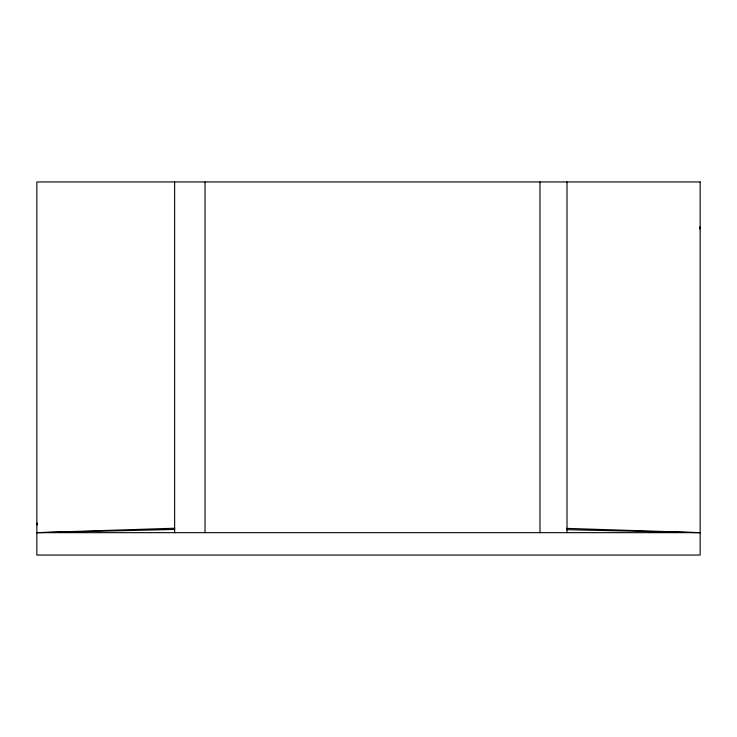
<?xml version="1.0" encoding="UTF-8"?>
<svg xmlns="http://www.w3.org/2000/svg" width="737" height="737" viewBox="0 0 737 737"><rect width="100%" height="100%" fill="white"/><g stroke="black" fill="none" stroke-linecap="round" stroke-linejoin="round"><path stroke-width="1.11" d="M36.85 525.205L37.338 522.957M699.662 228.967L700.15 226.72M566.836 528.383L700.15 532.667L36.85 532.667L174.761 528.236M36.85 532.667L174.641 529.452M566.946 529.71L700.15 532.667M567.011 181.947L567.011 532.667M539.981 181.947L539.981 532.667M205.024 181.947L205.024 532.667M174.632 181.947L174.632 532.667M700.15 181.947L36.85 181.947L36.85 555.053L700.15 555.053L700.15 181.947"/></g></svg>
